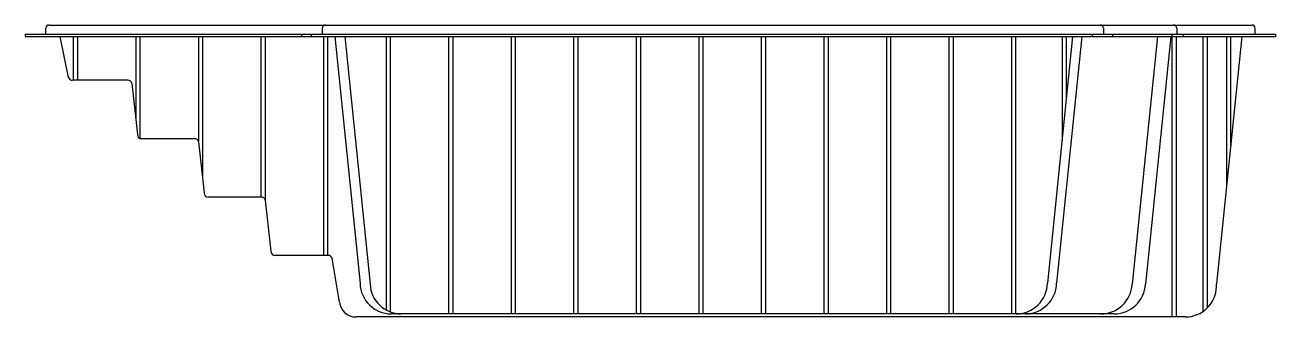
# Model space of a CAD drawing. Extents: x -1322.78 to -1316.78, y 311.03 to 312.43.
import ezdxf

# ---------------------------------------------------------------- set-up
doc = ezdxf.new("R2010")
doc.units = 0
doc.header["$LTSCALE"] = 10
doc.header["$MEASUREMENT"] = 0
doc.layers.add('Piscinas_Fibratec', color=4, linetype='CONTINUOUS')

msp = doc.modelspace()

# ---------------------------------------------------------------- linework, layer by layer
at = {"layer": 'Piscinas_Fibratec', "color": 2}
for p, q in [((-1322.668, 312.4322), (-1316.898, 312.4322)), ((-1322.783, 312.3872), (-1322.783, 312.3772)), ((-1316.783, 312.3872), (-1322.783, 312.3872)), ((-1322.783, 312.3772), (-1316.783, 312.3772)), ((-1322.683, 312.3872), (-1322.683, 312.4172)), ((-1321.4571, 312.3872), (-1321.4571, 312.3772)), ((-1321.4102, 312.3872), (-1321.4102, 312.3772)), ((-1321.3571, 312.4172), (-1321.3571, 312.3872)), ((-1317.6649, 312.3872), (-1317.6649, 312.3772)), ((-1317.6104, 312.4172), (-1317.6104, 312.3872)), ((-1317.5672, 312.3872), (-1317.5672, 312.3772)), ((-1317.2833, 312.3872), (-1317.2833, 312.3772)), ((-1317.2588, 312.4172), (-1317.2588, 312.3872)), ((-1317.2275, 312.3872), (-1317.2275, 312.3772)), ((-1316.883, 312.3872), (-1316.883, 312.4172)), ((-1316.783, 312.3772), (-1316.783, 312.3872))]:
    msp.add_line(p, q, dxfattribs=at)
at = {"layer": 'Piscinas_Fibratec'}
for p, q in [((-1322.5749, 312.1812), (-1322.6141, 312.3772)), ((-1321.2971, 312.3772), (-1321.1761, 311.1934)), ((-1321.2496, 312.3772), (-1321.1282, 311.1893)), ((-1317.7582, 312.3772), (-1317.879, 311.1948)), ((-1317.7145, 312.3772), (-1317.8354, 311.1943)), ((-1317.3514, 312.3772), (-1317.4729, 311.1889)), ((-1317.2875, 312.3772), (-1317.4088, 311.1901)), ((-1316.9471, 312.3772), (-1317.0683, 311.1917)), ((-1322.29, 312.1672), (-1322.5558, 312.1672)), ((-1322.2704, 312.1512), (-1322.2442, 311.9071)), ((-1321.9699, 311.8872), (-1322.2242, 311.8872)), ((-1321.9505, 311.8721), (-1321.9242, 311.6268)), ((-1321.6498, 311.6072), (-1321.9042, 311.6072)), ((-1321.6305, 311.5925), (-1321.6042, 311.3471)), ((-1321.3286, 311.3272), (-1321.5842, 311.3272)), ((-1321.2749, 311.104), (-1321.3097, 311.3139)), ((-1317.0683, 311.1767), (-1317.0683, 311.1917)), ((-1317.5587, 311.0472), (-1321.0262, 311.0472)), ((-1321.1612, 311.0322), (-1321.1953, 311.0322)), ((-1317.2182, 311.0322), (-1321.1612, 311.0322))]:
    msp.add_line(p, q, dxfattribs=at)
at = {"layer": 'Piscinas_Fibratec', "color": 1}
for p, q in [((-1322.5516, 312.3772), (-1322.5516, 312.1672)), ((-1322.5316, 312.3772), (-1322.5316, 312.1672)), ((-1322.2516, 312.3772), (-1322.2516, 311.9757)), ((-1322.2316, 312.3772), (-1322.2316, 311.8886)), ((-1321.9516, 312.3772), (-1321.9516, 311.8753)), ((-1321.9316, 312.3772), (-1321.9316, 311.6957)), ((-1321.6516, 312.3772), (-1321.6516, 311.6072)), ((-1321.6316, 312.3772), (-1321.6316, 311.5954)), ((-1321.3516, 312.3772), (-1321.3516, 311.3272)), ((-1321.3316, 312.3772), (-1321.3316, 311.3272)), ((-1321.0516, 312.3772), (-1321.0516, 311.0663)), ((-1321.0316, 312.3772), (-1321.0316, 311.0569)), ((-1320.7516, 312.3772), (-1320.7516, 311.0472)), ((-1320.7316, 312.3772), (-1320.7316, 311.0472)), ((-1320.4516, 312.3772), (-1320.4516, 311.0472)), ((-1320.4316, 312.3772), (-1320.4316, 311.0472)), ((-1320.1516, 312.3772), (-1320.1516, 311.0472)), ((-1320.1316, 312.3772), (-1320.1316, 311.0472)), ((-1319.8516, 312.3772), (-1319.8516, 311.0472)), ((-1319.8316, 312.3772), (-1319.8316, 311.0472)), ((-1319.5516, 312.3772), (-1319.5516, 311.0472)), ((-1319.5316, 312.3772), (-1319.5316, 311.0472)), ((-1319.2516, 312.3772), (-1319.2516, 311.0472)), ((-1319.2316, 312.3772), (-1319.2316, 311.0472)), ((-1318.9516, 312.3772), (-1318.9516, 311.0472)), ((-1318.9316, 312.3772), (-1318.9316, 311.0472)), ((-1318.6516, 312.3772), (-1318.6516, 311.0472)), ((-1318.6316, 312.3772), (-1318.6316, 311.0472)), ((-1318.3516, 312.3772), (-1318.3516, 311.0472)), ((-1318.3316, 312.3772), (-1318.3316, 311.0472)), ((-1318.0516, 312.3772), (-1318.0516, 311.0472)), ((-1318.0316, 312.3772), (-1318.0316, 311.0472)), ((-1317.8092, 312.3772), (-1317.8092, 311.8776)), ((-1317.7892, 312.3772), (-1317.7892, 312.0733)), ((-1317.2825, 312.3772), (-1317.2825, 311.0322)), ((-1317.2625, 312.3772), (-1317.2625, 311.0322)), ((-1317.1336, 312.3772), (-1317.1336, 311.0583)), ((-1317.1136, 312.3772), (-1317.1136, 311.0747)), ((-1317.0206, 312.3772), (-1317.0206, 311.6582)), ((-1317.0006, 312.3772), (-1317.0006, 311.8539))]:
    msp.add_line(p, q, dxfattribs=at)
at = {"layer": 'Piscinas_Fibratec', "color": 2}
for centre, start, end in [((-1322.668, 312.4172), 90, 180), ((-1321.3421, 312.4172), 90, 180), ((-1317.6254, 312.4172), 0, 90), ((-1317.2738, 312.4172), 0, 90), ((-1316.898, 312.4172), 0, 90)]:
    msp.add_arc(centre, 0.015, start, end, dxfattribs=at)
at = {"layer": 'Piscinas_Fibratec'}
for centre, radius, start, end in [((-1322.5558, 312.1872), 0.02, 197.57851, 270), ((-1322.29, 312.1472), 0.02, 11.44353, 90), ((-1322.2242, 311.9072), 0.02, 180.42796, 270), ((-1321.9699, 311.8672), 0.02, 14.08814, 90), ((-1321.9042, 311.6272), 0.02, 181.12318, 270), ((-1321.6498, 311.5872), 0.02, 15.30247, 90), ((-1321.5842, 311.3472), 0.02, 180.47165, 270), ((-1321.3286, 311.3072), 0.02, 19.50237, 90), ((-1321.0262, 311.1972), 0.15, 181.44946, 270), ((-1320.9784, 311.1972), 0.15, 183.01139, 270), ((-1318.029, 311.1972), 0.15, 270, 359.05853), ((-1317.9853, 311.1972), 0.15, 270, 358.88261), ((-1317.6226, 311.1972), 0.15, 270, 356.82806), ((-1317.5587, 311.1972), 0.15, 270, 357.2844), ((-1317.2182, 311.1822), 0.15, 270, 357.87383), ((-1321.1953, 311.1122), 0.08, 185.90859, 270)]:
    msp.add_arc(centre, radius, start, end, dxfattribs=at)

doc.saveas('drawing.dxf')
